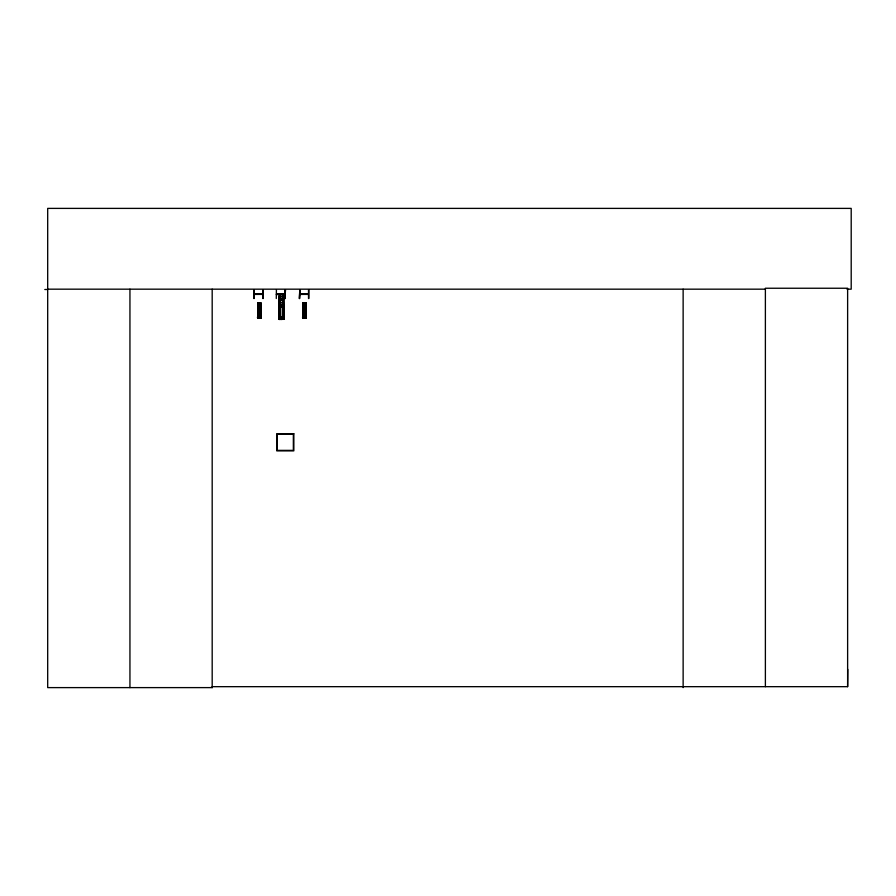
<?xml version="1.0" encoding="UTF-8"?>
<svg xmlns="http://www.w3.org/2000/svg" width="896" height="896" viewBox="0 0 896 896"><rect width="100%" height="100%" fill="white"/><g stroke="black" fill="none" stroke-linecap="round" stroke-linejoin="round"><path stroke-width="1.34" d="M847.011 289.173L851.2 289.173L851.2 208.387L47.69 208.387L47.69 687.613L212.307 687.613L212.195 686.672L847.627 686.672L847.75 669.346M254.285 294.078L255.237 294.078M262.013 294.414L262.662 294.47M276.405 294.078L277.413 294.47M254.307 294.426L262.853 294.381L254.464 294.034M284.2 294.034L284.973 294.078L276.584 294.034M300.731 294.448L299.835 294.078L308.314 294.381M307.53 294.078L308.392 294.078M281.21 319.066L281.77 318.147L281.12 318.125M259.134 317.498L259.538 317.822M304.203 317.475L304.606 317.822M300.014 293.989L308.28 294.056M279.048 296.218L279.339 319.413L283.954 319.334L283.707 296.15L278.757 296.218L279.026 319.413L280.515 319.39L280.314 303.027M279.115 298.57L283.394 298.525M279.126 300.138L283.416 300.093M279.16 302.501L283.438 302.445M279.171 304.584L283.45 304.539M279.194 306.936L283.483 306.891M279.317 317.038L283.595 316.994M278.611 317.722L284.312 317.666M278.611 317.901L284.312 317.834M281.131 319.402L281.814 319.402M44.8 289.509L47.69 289.498M47.69 289.173L765.386 289.173M262.842 298.514L262.965 289.946M276.405 289.946L276.282 298.514M299.835 289.946L299.398 298.514M308.874 289.946L308.829 298.514M254.374 294.078L262.662 294.034M276.517 294.414L284.973 294.381L276.427 294.426M299.947 294.414L308.403 294.381M299.354 298.514L299.779 289.946L299.712 298.514M258.72 302.87L258.698 318.338L257.712 318.338L257.712 302.87L261.016 302.859L261.016 318.326L257.936 318.326M257.936 304.438L260.792 304.438M303.005 304.438L305.861 304.438M257.936 305.491L260.792 305.491M303.005 305.491L305.861 305.491M257.936 307.059L260.792 307.059M303.005 307.059L305.861 307.059M257.925 308.459L260.781 308.459M303.005 308.459L305.861 308.459M257.925 310.027L260.781 310.027M303.005 310.027L305.861 310.027M257.936 316.758L260.792 316.758M303.005 316.758L305.861 316.758M257.454 317.195L261.262 317.195M302.534 317.195L306.342 317.195M257.454 317.318L261.262 317.318M302.534 317.318L306.342 317.318M303.789 318.338L302.792 318.338L302.859 302.87L306.085 302.859L306.085 318.326L303.005 318.326L303.005 302.87M283.685 296.15L283.853 319.334M283.36 296.15L283.618 319.346M283.382 319.346L283.136 296.15L283.282 319.346M282.766 296.162L283.125 319.346M282.307 296.162L282.262 300.261M282.296 302.982L282.453 319.357M282.128 319.357L280.829 319.368M280.157 296.206L280.302 300.294M279.966 296.206L280.213 319.402M279.922 296.206L280.134 319.402M279.586 296.218L279.854 319.402M279.406 296.218L279.675 319.402M279.328 296.218L279.574 319.402M278.858 296.218L279.115 319.413M847.627 686.672L847.627 288.243L765.386 288.243L765.386 686.672M683.133 289.173L683.133 687.613M308.515 289.946L308.515 298.514M305.894 302.859L306.018 318.326M305.715 302.859L305.861 318.326M305.536 302.859L305.637 318.326M305.458 318.326L305.334 302.859L305.155 318.326M305.099 302.859L305.088 318.326M303.789 302.87L303.722 318.338M303.598 302.87L303.565 318.338M303.341 302.87L303.408 318.338M303.162 302.87L303.24 318.338M285.085 289.946L285.029 298.514M263.278 289.946L263.278 298.514M260.781 302.859L260.792 318.326M260.635 302.859L260.568 318.326M260.389 302.859L260.456 318.326M260.254 302.859L260.198 318.326M260.075 302.859L260.019 318.326M258.642 302.87L258.485 318.338M258.339 302.87L258.283 318.338M258.149 302.87L258.16 318.338L257.902 302.87M257.723 302.87L257.779 318.338M254.162 289.946L254.162 298.514M212.184 289.173L212.184 687.613M129.942 289.173L129.942 687.613M280.403 305.502C281.613 309.12 283.203 302.904 280.403 305.502M258.742 309.075C259.526 311.494 260.624 307.362 258.742 309.075M303.822 309.075C304.595 311.494 305.704 307.362 303.822 309.075M254.285 289.946L253.848 298.514L254.218 289.946M285.443 289.946L284.973 298.514L285.443 289.946M293.832 433.731L276.707 433.731L276.707 450.856L293.832 450.856L293.832 433.731M293.35 434.202L277.178 434.202L277.178 450.374L293.35 450.374L293.35 434.202M282.822 319.346L282.576 296.162L282.778 319.357"/></g></svg>
